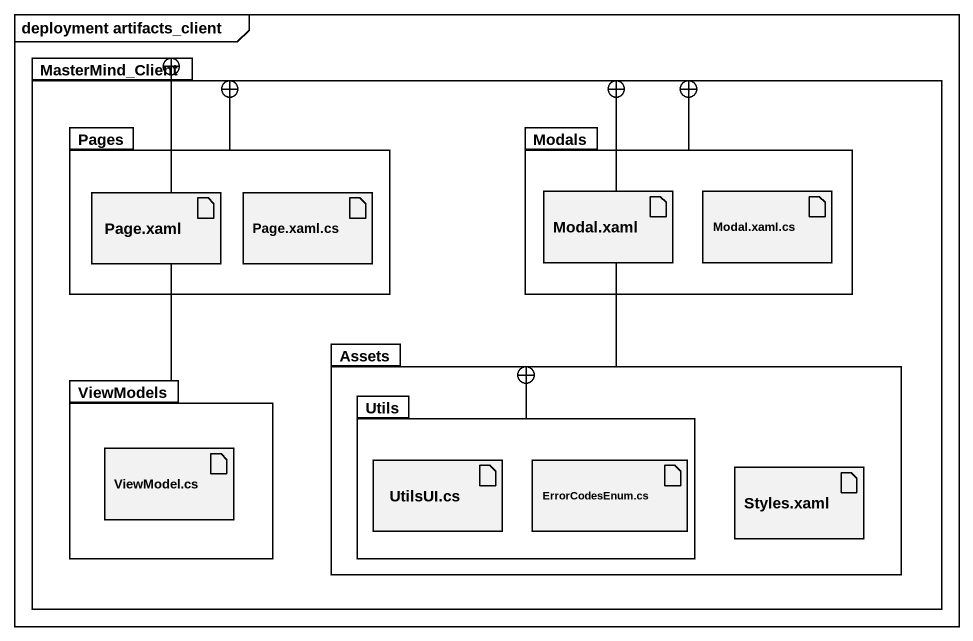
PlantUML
@startuml
mainframe deployment artifacts_client
package MasterMind_Client {
  package Pages {
    artifact "Page.xaml" as Page_xaml
    artifact "Page.xaml.cs" as Page_xaml_cs
  }
  package Modals {
    artifact "Modal.xaml" as Modal_xaml
    artifact "Modal.xaml.cs" as Modal_xaml_cs
  }
  package Assets {
    package Utils {
      artifact "UtilsUI.cs" as UtilsUI_cs
      artifact "ErrorCodesEnum.cs" as ErrorCodesEnum_cs
    }
    artifact "Styles.xaml" as Styles_xaml
  }
  package ViewModels {
    artifact "ViewModel.cs" as ViewModel_cs
  }
}
Pages -right-+ MasterMind_Client
Modals --+ MasterMind_Client
Assets -up-+ MasterMind_Client
ViewModels -right-+ MasterMind_Client
Utils -right-+ Assets
@enduml
